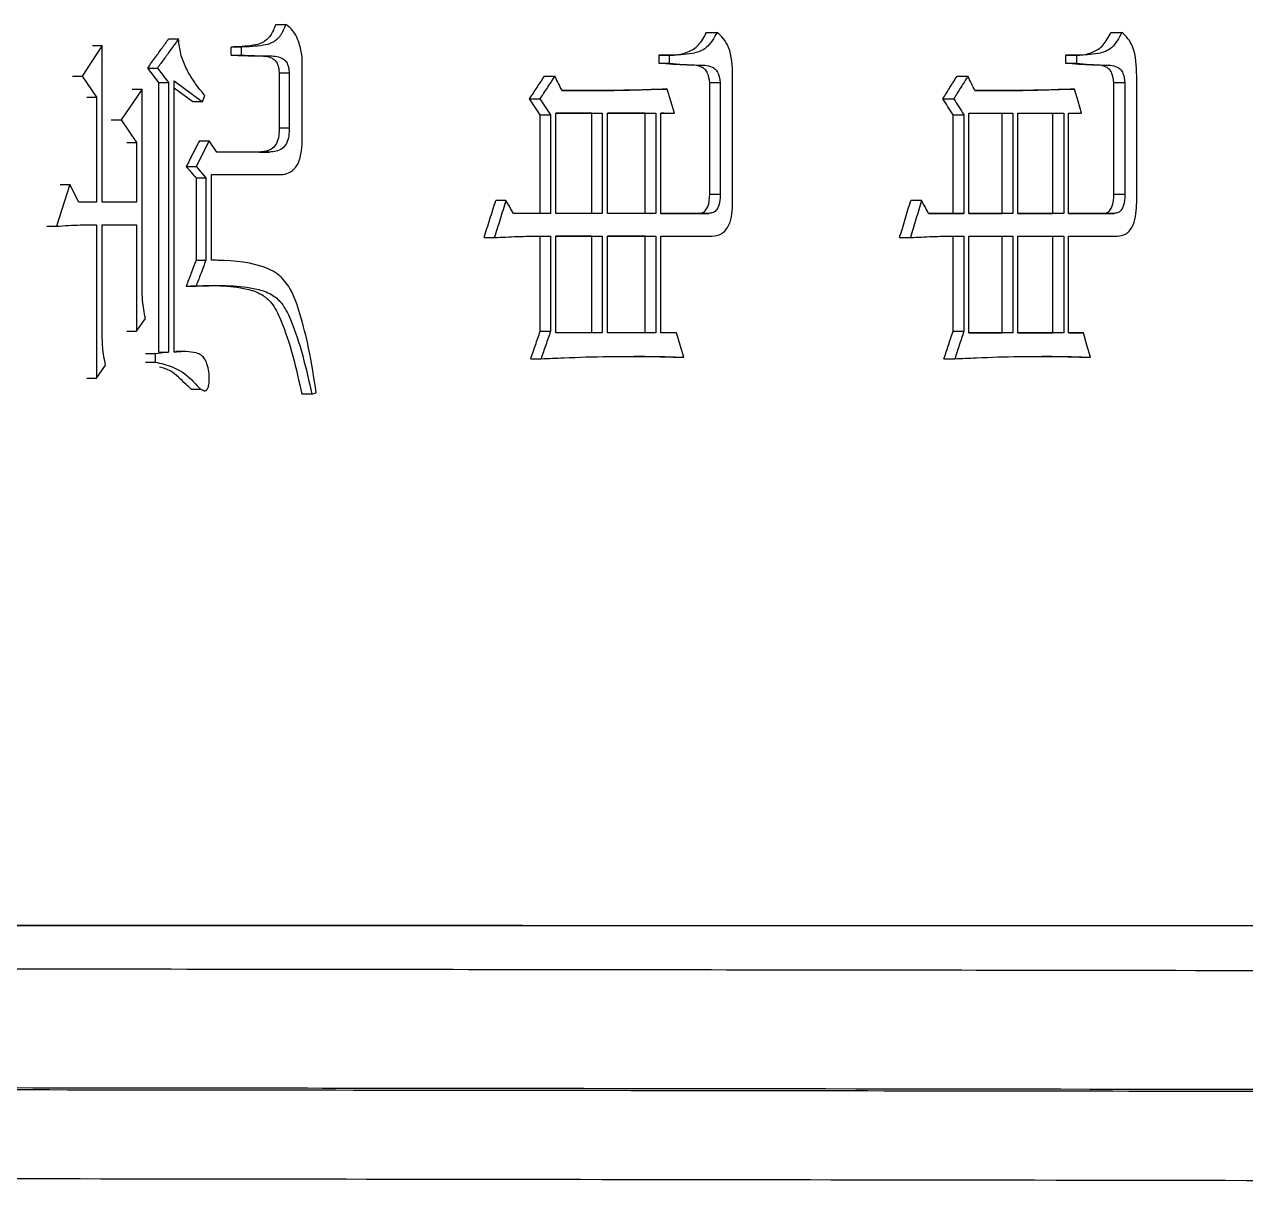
# Model space of a CAD drawing. Header units: millimetres. Extents: x 2687 to 4367, y 1046 to 2234.
# Drawn here: x 3482.84 to 3491.01, y 1370.34 to 1378.14 of the extents above; entities that cross this region are included whole.
import ezdxf

# ---------------------------------------------------------------- set-up
doc = ezdxf.new("R2010")
doc.units = ezdxf.units.MM

msp = doc.modelspace()

# ---------------------------------------------------------------- linework, layer by layer
at = {"color": 7, "linetype": 'Continuous', "lineweight": 25}
for p, q in [((3484.5191, 1378.1385), (3484.5858, 1378.1385)), ((3487.4032, 1378.0844), (3487.4737, 1378.0844)), ((3490.1102, 1378.0844), (3490.1842, 1378.0844)), ((3483.3565, 1377.9978), (3483.2227, 1377.7923)), ((3483.2915, 1377.9978), (3483.3565, 1377.9978)), ((3483.3565, 1376.9485), (3483.3565, 1377.9978)), ((3483.8014, 1378.0411), (3483.8672, 1378.0411)), ((3484.2861, 1377.987), (3484.2198, 1377.987)), ((3484.2198, 1377.9329), (3484.2198, 1377.987)), ((3484.2861, 1377.987), (3484.2861, 1377.9329)), ((3484.2198, 1377.9329), (3484.2861, 1377.9329)), ((3484.6951, 1377.3812), (3484.6951, 1377.9221)), ((3487.1533, 1377.933), (3487.0832, 1377.933)), ((3487.0832, 1377.933), (3487.0832, 1377.8789)), ((3487.1533, 1377.933), (3487.1533, 1377.8789)), ((3489.8804, 1377.933), (3489.8068, 1377.933)), ((3489.8068, 1377.933), (3489.8068, 1377.8789)), ((3489.8804, 1377.933), (3489.8804, 1377.8789)), ((3483.6614, 1377.8464), (3483.727, 1377.8464)), ((3483.7351, 1377.749), (3483.6614, 1377.8464)), ((3483.727, 1377.8464), (3483.8008, 1377.749)), ((3484.5409, 1377.8139), (3484.6077, 1377.8139)), ((3484.5409, 1377.8139), (3484.5409, 1377.4462)), ((3484.6077, 1377.8139), (3484.6077, 1377.4462)), ((3487.0832, 1377.8789), (3487.1533, 1377.8789)), ((3489.8068, 1377.8789), (3489.8804, 1377.8789)), ((3483.1578, 1377.7923), (3483.2227, 1377.7923)), ((3483.2227, 1377.7923), (3483.3194, 1377.6517)), ((3483.7351, 1377.749), (3483.8008, 1377.749)), ((3483.7351, 1375.9425), (3483.7351, 1377.749)), ((3483.8008, 1377.749), (3483.8008, 1375.9425)), ((3483.8377, 1377.7598), (3484.0292, 1377.6192)), ((3483.8377, 1375.9425), (3483.8377, 1377.7598)), ((3486.3177, 1377.7923), (3486.3867, 1377.7923)), ((3487.424, 1377.7493), (3487.4946, 1377.7493)), ((3487.424, 1377.0027), (3487.424, 1377.7493)), ((3487.4946, 1377.7493), (3487.4946, 1377.0027)), ((3487.5778, 1376.9486), (3487.5778, 1377.7923)), ((3489.08, 1377.7923), (3489.1527, 1377.7923)), ((3490.13, 1377.7493), (3490.204, 1377.7493)), ((3490.13, 1377.0027), (3490.13, 1377.7493)), ((3490.204, 1377.7493), (3490.204, 1377.0027)), ((3490.2829, 1376.9486), (3490.2829, 1377.7923)), ((3483.2544, 1377.6517), (3483.3194, 1377.6517)), ((3483.3194, 1377.6517), (3483.3194, 1376.9485)), ((3483.6235, 1377.7058), (3483.4827, 1377.5002)), ((3483.558, 1377.7058), (3483.6235, 1377.7058)), ((3483.6235, 1376.386), (3483.6235, 1377.7058)), ((3483.9632, 1377.6192), (3483.8377, 1377.7115)), ((3484.0292, 1377.6192), (3484.0439, 1377.6625)), ((3487.0693, 1377.7058), (3487.1393, 1377.7058)), ((3489.7935, 1377.7058), (3489.8671, 1377.7058)), ((3484.0292, 1377.6192), (3483.9632, 1377.6192)), ((3486.2186, 1377.6409), (3486.2875, 1377.6409)), ((3488.9858, 1377.6409), (3489.0584, 1377.6409)), ((3483.4175, 1377.5002), (3483.4827, 1377.5002)), ((3483.4827, 1377.5002), (3483.5865, 1377.3488)), ((3486.2894, 1377.5327), (3486.3584, 1377.5327)), ((3486.2894, 1376.8728), (3486.2894, 1377.5327)), ((3486.3584, 1377.5327), (3486.3584, 1376.8728)), ((3486.3938, 1376.8728), (3486.3938, 1377.5435)), ((3486.3938, 1377.5435), (3486.7045, 1377.5435)), ((3486.635, 1377.5435), (3486.3938, 1377.5435)), ((3486.635, 1377.5435), (3486.7045, 1377.5435)), ((3486.635, 1376.8728), (3486.635, 1377.5435)), ((3486.7045, 1377.5435), (3486.7045, 1376.8728)), ((3486.7397, 1376.8728), (3486.7397, 1377.5435)), ((3486.7397, 1377.5435), (3487.0624, 1377.5435)), ((3486.9925, 1377.5435), (3486.7397, 1377.5435)), ((3486.9925, 1377.5435), (3487.0624, 1377.5435)), ((3486.9925, 1376.8729), (3486.9925, 1377.5435)), ((3487.0624, 1377.5435), (3487.0624, 1376.8729)), ((3487.0974, 1377.5435), (3487.1882, 1377.5435)), ((3487.0974, 1376.8729), (3487.0974, 1377.5435)), ((3487.1181, 1377.5435), (3487.0974, 1377.5435)), ((3487.1181, 1377.5435), (3487.1882, 1377.5435)), ((3489.0531, 1377.5327), (3489.1257, 1377.5327)), ((3489.0531, 1376.8729), (3489.0531, 1377.5327)), ((3489.1257, 1377.5327), (3489.1257, 1376.8729)), ((3489.1594, 1376.8729), (3489.1594, 1377.5435)), ((3489.1594, 1377.5435), (3489.4544, 1377.5435)), ((3489.3813, 1376.8729), (3489.3813, 1377.5435)), ((3489.4544, 1377.5435), (3489.4544, 1376.8729)), ((3489.4878, 1376.8729), (3489.4878, 1377.5435)), ((3489.4878, 1377.5435), (3489.7942, 1377.5435)), ((3489.7207, 1376.8729), (3489.7207, 1377.5435)), ((3489.7942, 1377.5435), (3489.7942, 1376.8729)), ((3489.8274, 1377.5435), (3489.9135, 1377.5435)), ((3489.8274, 1376.8729), (3489.8274, 1377.5435)), ((3484.5409, 1377.4462), (3484.6077, 1377.4462)), ((3483.5211, 1377.3488), (3483.5865, 1377.3488)), ((3483.5865, 1377.3488), (3483.5865, 1376.9485)), ((3484.0733, 1377.3596), (3483.9851, 1377.1865)), ((3484.0073, 1377.3596), (3484.0733, 1377.3596)), ((3484.1248, 1377.2839), (3484.0733, 1377.3596)), ((3484.4763, 1377.2839), (3484.1248, 1377.2839)), ((3484.4098, 1377.2839), (3484.4763, 1377.2839)), ((3483.9191, 1377.1865), (3483.9851, 1377.1865)), ((3483.9851, 1377.1865), (3484.0513, 1377.1108)), ((3483.9853, 1377.1108), (3484.0513, 1377.1108)), ((3483.9853, 1377.1108), (3483.9853, 1376.5591)), ((3484.0513, 1377.1108), (3484.0513, 1376.5591)), ((3484.088, 1377.1324), (3484.5275, 1377.1324)), ((3484.088, 1376.5591), (3484.088, 1377.1324)), ((3484.088, 1377.1324), (3484.4608, 1377.1324)), ((3484.4608, 1377.1324), (3484.5275, 1377.1324)), ((3483.1408, 1377.0675), (3483.0513, 1376.7863)), ((3483.076, 1377.0675), (3483.1408, 1377.0675)), ((3483.2004, 1376.9485), (3483.1408, 1377.0675)), ((3487.424, 1377.0027), (3487.4946, 1377.0027)), ((3490.13, 1377.0027), (3490.204, 1377.0027)), ((3483.3194, 1376.9485), (3483.2004, 1376.9485)), ((3483.5865, 1376.9485), (3483.3565, 1376.9485)), ((3486.0601, 1376.9594), (3485.9915, 1376.9594)), ((3488.8423, 1376.9594), (3488.77, 1376.9594)), ((3486.3584, 1376.8728), (3486.11, 1376.8728)), ((3486.7045, 1376.8728), (3486.3938, 1376.8728)), ((3487.0624, 1376.8729), (3486.7397, 1376.8728)), ((3487.0274, 1376.8729), (3487.0326, 1376.8729)), ((3487.4181, 1376.8729), (3487.0974, 1376.8729)), ((3487.0974, 1376.8729), (3487.3477, 1376.8729)), ((3487.3477, 1376.8729), (3487.4181, 1376.8729)), ((3489.1257, 1376.8729), (3488.8896, 1376.8729)), ((3488.8896, 1376.8729), (3489.0531, 1376.8729)), ((3489.0531, 1376.8729), (3489.1257, 1376.8729)), ((3489.4544, 1376.8729), (3489.1594, 1376.8729)), ((3489.1594, 1376.8729), (3489.3813, 1376.8729)), ((3489.4544, 1376.8729), (3489.3813, 1376.8729)), ((3489.7942, 1376.8729), (3489.4878, 1376.8729)), ((3489.4878, 1376.8729), (3489.7207, 1376.8729)), ((3489.7942, 1376.8729), (3489.7207, 1376.8729)), ((3490.1316, 1376.8729), (3489.8274, 1376.8729)), ((3489.8274, 1376.8729), (3490.0576, 1376.8729)), ((3490.0576, 1376.8729), (3490.1316, 1376.8729)), ((3482.9866, 1376.7863), (3483.0513, 1376.7863)), ((3483.3194, 1376.7971), (3483.3194, 1375.7695)), ((3483.3565, 1376.7971), (3483.5865, 1376.7971)), ((3483.3565, 1376.0723), (3483.3565, 1376.7971)), ((3483.5211, 1376.7971), (3483.5865, 1376.7971)), ((3483.5865, 1376.7971), (3483.5865, 1376.0832)), ((3485.9132, 1376.7106), (3485.9818, 1376.7106)), ((3486.2894, 1376.0832), (3486.2894, 1376.7214)), ((3486.3584, 1376.7214), (3486.3584, 1376.0832)), ((3486.3938, 1376.0724), (3486.3938, 1376.7214)), ((3486.3938, 1376.7214), (3486.7045, 1376.7214)), ((3486.635, 1376.7214), (3486.3938, 1376.7214)), ((3486.635, 1376.7214), (3486.7045, 1376.7214)), ((3486.635, 1376.0724), (3486.635, 1376.7214)), ((3486.7045, 1376.7214), (3486.7045, 1376.0724)), ((3486.7397, 1376.0724), (3486.7397, 1376.7214)), ((3486.7397, 1376.7214), (3487.0624, 1376.7214)), ((3486.9925, 1376.7214), (3486.7397, 1376.7214)), ((3486.9925, 1376.7214), (3487.0624, 1376.7214)), ((3486.9925, 1376.0724), (3486.9925, 1376.7214)), ((3487.0624, 1376.7214), (3487.0624, 1376.0724)), ((3487.0974, 1376.7214), (3487.439, 1376.7214)), ((3487.0974, 1376.0724), (3487.0974, 1376.7214)), ((3488.6956, 1376.7106), (3488.7678, 1376.7106)), ((3489.0531, 1376.0832), (3489.0531, 1376.7214)), ((3489.1257, 1376.7214), (3489.1257, 1376.0832)), ((3489.1594, 1376.0724), (3489.1594, 1376.7214)), ((3489.1594, 1376.7214), (3489.4544, 1376.7214)), ((3489.3813, 1376.0724), (3489.3813, 1376.7214)), ((3489.4544, 1376.7214), (3489.4544, 1376.0724)), ((3489.4878, 1376.0724), (3489.4878, 1376.7214)), ((3489.4878, 1376.7214), (3489.7942, 1376.7214)), ((3489.7207, 1376.0724), (3489.7207, 1376.7214)), ((3489.7942, 1376.7214), (3489.7942, 1376.0724)), ((3489.8274, 1376.7214), (3490.1513, 1376.7214)), ((3489.8274, 1376.0724), (3489.8274, 1376.7214)), ((3483.9853, 1376.5591), (3484.0513, 1376.5591)), ((3484.1223, 1376.5597), (3484.088, 1376.5597)), ((3483.9191, 1376.386), (3483.9851, 1376.386)), ((3483.5865, 1376.0832), (3483.6457, 1376.1697)), ((3486.2894, 1376.0832), (3486.3584, 1376.0832)), ((3486.7045, 1376.0724), (3486.3938, 1376.0724)), ((3487.0624, 1376.0724), (3486.7397, 1376.0724)), ((3487.2022, 1376.0724), (3487.0974, 1376.0724)), ((3489.0531, 1376.0832), (3489.1257, 1376.0832)), ((3489.4544, 1376.0724), (3489.1594, 1376.0724)), ((3489.1594, 1376.0724), (3489.3813, 1376.0724)), ((3489.4544, 1376.0724), (3489.3813, 1376.0724)), ((3489.7942, 1376.0724), (3489.4878, 1376.0724)), ((3489.4878, 1376.0724), (3489.7207, 1376.0724)), ((3489.7942, 1376.0724), (3489.7207, 1376.0724)), ((3489.9268, 1376.0724), (3489.8274, 1376.0724)), ((3489.8274, 1376.0724), (3489.8531, 1376.0724)), ((3489.8531, 1376.0724), (3489.9268, 1376.0724)), ((3483.7122, 1375.9317), (3483.6466, 1375.9317)), ((3483.8008, 1375.9425), (3483.7122, 1375.9317)), ((3483.7122, 1375.9317), (3483.7122, 1375.8776)), ((3483.7351, 1375.9425), (3483.8008, 1375.9425)), ((3483.9157, 1375.9471), (3483.8494, 1375.9471)), ((3483.3194, 1375.7695), (3483.3788, 1375.856)), ((3483.6466, 1375.8776), (3483.7122, 1375.8776)), ((3486.2257, 1375.8993), (3486.2946, 1375.8993)), ((3487.1808, 1375.9101), (3487.251, 1375.9101)), ((3488.9926, 1375.8993), (3489.0651, 1375.8993)), ((3489.8993, 1375.9101), (3489.9731, 1375.9101)), ((3483.9519, 1375.6958), (3484.0183, 1375.6958)), ((3484.7606, 1375.6613), (3484.7897, 1375.6721))]:
    msp.add_line(p, q, dxfattribs=at)
at = {"color": 7, "linetype": 'Continuous', "lineweight": 25, "flags": 128}
for points in [[(3487.1882, 1377.5435), (3487.1638, 1377.6247), (3487.1393, 1377.7058)], [(3489.9135, 1377.5435), (3489.8903, 1377.6247), (3489.8671, 1377.7058)], [(3483.5211, 1376.0832), (3483.5374, 1376.0832), (3483.5537, 1376.0832), (3483.5865, 1376.0832)], [(3487.251, 1375.9101), (3487.2266, 1375.9912), (3487.2022, 1376.0724)], [(3489.9731, 1375.9101), (3489.9499, 1375.9913), (3489.9268, 1376.0724)], [(3483.2544, 1375.7695), (3483.2706, 1375.7695), (3483.2868, 1375.7695), (3483.3194, 1375.7695)], [(3484.7606, 1375.6613), (3484.733, 1375.6613), (3484.7133, 1375.6613), (3484.6936, 1375.6613)]]:
    msp.add_lwpolyline(points, dxfattribs=at)
at = {"color": 7, "linetype": 'Continuous', "lineweight": 25}
for points, knots in [([(3484.5191, 1378.1385), (3484.5084, 1378.1118), (3484.4876, 1378.0596), (3484.4306, 1378.011), (3484.3395, 1377.9913), (3484.2691, 1377.9888), (3484.2198, 1377.987)], [0, 0, 0, 0, 0.195785, 0.383105, 0.567257, 1, 1, 1, 1]), ([(3484.5858, 1378.1385), (3484.5751, 1378.1118), (3484.5543, 1378.0596), (3484.4972, 1378.011), (3484.406, 1377.9913), (3484.3355, 1377.9888), (3484.2861, 1377.987)], [0, 0, 0, 0, 0.195659, 0.382955, 0.567145, 1, 1, 1, 1]), ([(3484.6951, 1377.9221), (3484.6897, 1377.9531), (3484.6809, 1378.0039), (3484.6542, 1378.0664), (3484.6241, 1378.1107), (3484.5985, 1378.1293), (3484.5858, 1378.1385)], [0, 0, 0, 0, 0.349141, 0.571236, 0.788179, 1, 1, 1, 1]), ([(3487.0832, 1377.933), (3487.1493, 1377.9308), (3487.2416, 1377.9278), (3487.3538, 1377.9945), (3487.3865, 1378.0541), (3487.4032, 1378.0844)], [0, 0, 0, 0, 0.552607, 0.772172, 1, 1, 1, 1]), ([(3487.4737, 1378.0844), (3487.4517, 1378.0463), (3487.4084, 1377.9714), (3487.288, 1377.9344), (3487.2044, 1377.9335), (3487.1533, 1377.933)], [0, 0, 0, 0, 0.287877, 0.565058, 1, 1, 1, 1]), ([(3487.5778, 1377.7923), (3487.5755, 1377.8604), (3487.5722, 1377.9546), (3487.5183, 1378.0456), (3487.4885, 1378.0716), (3487.4737, 1378.0844)], [0, 0, 0, 0, 0.57016, 0.787713, 1, 1, 1, 1]), ([(3489.8068, 1377.933), (3489.8694, 1377.9308), (3489.957, 1377.9278), (3490.0634, 1377.9945), (3490.0944, 1378.0541), (3490.1102, 1378.0844)], [0, 0, 0, 0, 0.552607, 0.772172, 1, 1, 1, 1]), ([(3490.1842, 1378.0844), (3490.1634, 1378.0463), (3490.1224, 1377.9715), (3490.0081, 1377.9345), (3489.9288, 1377.9335), (3489.8804, 1377.933)], [0, 0, 0, 0, 0.287877, 0.565058, 1, 1, 1, 1]), ([(3490.2829, 1377.7923), (3490.2807, 1377.8605), (3490.2776, 1377.9546), (3490.2266, 1378.0456), (3490.1982, 1378.0716), (3490.1842, 1378.0844)], [0, 0, 0, 0, 0.57016, 0.787713, 1, 1, 1, 1]), ([(3483.6614, 1377.8464), (3483.6789, 1377.8707), (3483.711, 1377.9154), (3483.7577, 1377.9803), (3483.7869, 1378.0208), (3483.8014, 1378.0411)], [0, 0, 0, 0, 0.375264, 0.687632, 1, 1, 1, 1]), ([(3483.8672, 1378.0411), (3483.8497, 1378.0168), (3483.8176, 1377.9721), (3483.7709, 1377.9072), (3483.7416, 1377.8667), (3483.727, 1377.8464)], [0, 0, 0, 0, 0.375031, 0.687515, 1, 1, 1, 1]), ([(3484.0439, 1377.6625), (3484.0159, 1377.697), (3483.9693, 1377.7541), (3483.9155, 1377.8482), (3483.879, 1377.9391), (3483.8712, 1378.0069), (3483.8672, 1378.0411)], [0, 0, 0, 0, 0.333231, 0.552095, 0.774458, 1, 1, 1, 1]), ([(3484.2198, 1377.9329), (3484.2796, 1377.9307), (3484.3705, 1377.9273), (3484.4729, 1377.9272), (3484.5156, 1377.8973), (3484.5316, 1377.8732), (3484.5398, 1377.8437), (3484.5405, 1377.8239), (3484.5409, 1377.8139)], [0, 0, 0, 0, 0.491899, 0.747199, 0.81233, 0.879619, 0.939283, 1, 1, 1, 1]), ([(3484.2861, 1377.9329), (3484.346, 1377.9307), (3484.437, 1377.9273), (3484.5396, 1377.9272), (3484.5823, 1377.8973), (3484.5984, 1377.8732), (3484.6066, 1377.8437), (3484.6073, 1377.8239), (3484.6077, 1377.8139)], [0, 0, 0, 0, 0.492006, 0.747357, 0.812482, 0.879737, 0.939347, 1, 1, 1, 1]), ([(3487.424, 1377.7493), (3487.4212, 1377.771), (3487.4169, 1377.8048), (3487.3936, 1377.8384), (3487.3478, 1377.867), (3487.2412, 1377.864), (3487.1459, 1377.873), (3487.0832, 1377.8789)], [0, 0, 0, 0, 0.119281, 0.186046, 0.251055, 0.506993, 1, 1, 1, 1]), ([(3487.1533, 1377.8789), (3487.2161, 1377.873), (3487.3115, 1377.864), (3487.4182, 1377.867), (3487.4641, 1377.8384), (3487.4874, 1377.8049), (3487.4918, 1377.771), (3487.4946, 1377.7493)], [0, 0, 0, 0, 0.493108, 0.749094, 0.814101, 0.880835, 1, 1, 1, 1]), ([(3490.13, 1377.7493), (3490.1273, 1377.7711), (3490.1232, 1377.805), (3490.1011, 1377.8385), (3490.0576, 1377.867), (3489.9566, 1377.864), (3489.8663, 1377.873), (3489.8068, 1377.8789)], [0, 0, 0, 0, 0.11952, 0.186238, 0.251201, 0.506978, 1, 1, 1, 1]), ([(3489.8804, 1377.8789), (3489.94, 1377.873), (3490.0304, 1377.864), (3490.1315, 1377.867), (3490.1751, 1377.8385), (3490.1972, 1377.805), (3490.2013, 1377.7711), (3490.204, 1377.7493)], [0, 0, 0, 0, 0.493123, 0.748949, 0.813909, 0.880596, 1, 1, 1, 1]), ([(3486.2186, 1377.6409), (3486.2351, 1377.6661), (3486.2682, 1377.7166), (3486.3012, 1377.7671), (3486.3177, 1377.7923)], [0, 0, 0, 0, 0.4999992, 1, 1, 1, 1]), ([(3486.3867, 1377.7923), (3486.3702, 1377.7671), (3486.3372, 1377.7166), (3486.3041, 1377.6661), (3486.2875, 1377.6409)], [0, 0, 0, 0, 0.499999, 1, 1, 1, 1]), ([(3486.4363, 1377.695), (3486.428, 1377.7112), (3486.4115, 1377.7436), (3486.395, 1377.7761), (3486.3867, 1377.7923)], [0, 0, 0, 0, 0.5, 1, 1, 1, 1]), ([(3488.9858, 1377.6409), (3489.0015, 1377.6661), (3489.0329, 1377.7166), (3489.0643, 1377.7671), (3489.08, 1377.7923)], [0, 0, 0, 0, 0.499999, 1, 1, 1, 1]), ([(3489.1527, 1377.7923), (3489.137, 1377.7671), (3489.1056, 1377.7166), (3489.0741, 1377.6661), (3489.0584, 1377.6409)], [0, 0, 0, 0, 0.499999, 1, 1, 1, 1]), ([(3489.1997, 1377.695), (3489.1919, 1377.7112), (3489.1762, 1377.7437), (3489.1605, 1377.7761), (3489.1527, 1377.7923)], [0, 0, 0, 0, 0.5, 1, 1, 1, 1]), ([(3486.4362, 1377.6952), (3486.4951, 1377.6953), (3486.5951, 1377.6955), (3486.715, 1377.6964), (3486.7864, 1377.697), (3486.822, 1377.6977), (3486.8474, 1377.6982), (3486.9034, 1377.6993), (3486.9791, 1377.7013), (3487.0445, 1377.7045), (3487.0693, 1377.7058)], [0, 0, 0, 0, 0.277882, 0.471087, 0.56769, 0.615991, 0.640142, 0.688443, 0.881653, 1, 1, 1, 1]), ([(3487.1393, 1377.7058), (3487.0988, 1377.7038), (3487.0532, 1377.7016), (3486.9872, 1377.6996), (3486.9211, 1377.6983), (3486.8396, 1377.6967), (3486.758, 1377.6963), (3486.707, 1377.6959), (3486.6712, 1377.6957), (3486.6508, 1377.6956), (3486.638, 1377.6955), (3486.6278, 1377.6955), (3486.6175, 1377.6954), (3486.6073, 1377.6954), (3486.5945, 1377.6954), (3486.5843, 1377.6953), (3486.5715, 1377.6953), (3486.5612, 1377.6952), (3486.5484, 1377.6952), (3486.5382, 1377.6952), (3486.5279, 1377.6952), (3486.5177, 1377.6951), (3486.5075, 1377.6951), (3486.4946, 1377.6951), (3486.4857, 1377.6951), (3486.4767, 1377.695), (3486.4716, 1377.695), (3486.4652, 1377.695), (3486.46, 1377.695), (3486.4549, 1377.695), (3486.4499, 1377.695), (3486.4437, 1377.695), (3486.4387, 1377.695), (3486.4363, 1377.695)], [0, 0, 0, 0, 0.174064, 0.195822, 0.282854, 0.456917, 0.543949, 0.63098, 0.674496, 0.696254, 0.718011, 0.72889, 0.739769, 0.761527, 0.772406, 0.794164, 0.805043, 0.826801, 0.83768, 0.859437, 0.870316, 0.881195, 0.902953, 0.913832, 0.93559, 0.941029, 0.951908, 0.957348, 0.968227, 0.973666, 0.979105, 0.989553, 1, 1, 1, 1]), ([(3489.1996, 1377.6952), (3489.2532, 1377.6954), (3489.3458, 1377.6956), (3489.4573, 1377.6964), (3489.5251, 1377.697), (3489.5589, 1377.6977), (3489.583, 1377.6982), (3489.6361, 1377.6993), (3489.708, 1377.7013), (3489.77, 1377.7046), (3489.7935, 1377.7058)], [0, 0, 0, 0, 0.269347, 0.464835, 0.56258, 0.611452, 0.635888, 0.68476, 0.880254, 1, 1, 1, 1]), ([(3489.8671, 1377.7058), (3489.8287, 1377.7038), (3489.7854, 1377.7016), (3489.7228, 1377.6996), (3489.66, 1377.6983), (3489.5827, 1377.6967), (3489.5053, 1377.6963), (3489.4568, 1377.6959), (3489.4228, 1377.6957), (3489.4034, 1377.6956), (3489.3913, 1377.6955), (3489.3816, 1377.6955), (3489.3719, 1377.6955), (3489.3622, 1377.6954), (3489.35, 1377.6954), (3489.3403, 1377.6953), (3489.3281, 1377.6953), (3489.3184, 1377.6953), (3489.3062, 1377.6952), (3489.2965, 1377.6952), (3489.2868, 1377.6952), (3489.2771, 1377.6952), (3489.2673, 1377.6951), (3489.2552, 1377.6951), (3489.2466, 1377.6951), (3489.2381, 1377.6951), (3489.2332, 1377.6951), (3489.2272, 1377.695), (3489.2223, 1377.695), (3489.2174, 1377.695), (3489.2126, 1377.695), (3489.2067, 1377.695), (3489.2021, 1377.695), (3489.1997, 1377.695)], [0, 0, 0, 0, 0.174064, 0.195822, 0.282854, 0.456917, 0.543949, 0.63098, 0.674496, 0.696253, 0.718011, 0.72889, 0.739769, 0.761527, 0.772406, 0.794164, 0.805043, 0.8268, 0.837679, 0.859437, 0.870316, 0.881195, 0.902953, 0.913832, 0.93559, 0.941029, 0.951908, 0.957347, 0.968226, 0.973666, 0.979105, 0.989553, 1, 1, 1, 1]), ([(3486.2894, 1377.5327), (3486.2776, 1377.5507), (3486.254, 1377.5868), (3486.2304, 1377.6228), (3486.2186, 1377.6409)], [0, 0, 0, 0, 0.5, 1, 1, 1, 1]), ([(3486.2875, 1377.6409), (3486.2993, 1377.6228), (3486.323, 1377.5868), (3486.3466, 1377.5507), (3486.3584, 1377.5327)], [0, 0, 0, 0, 0.499999, 1, 1, 1, 1]), ([(3489.0531, 1377.5327), (3489.0419, 1377.5508), (3489.0195, 1377.5868), (3488.9971, 1377.6229), (3488.9858, 1377.6409)], [0, 0, 0, 0, 0.5, 1, 1, 1, 1]), ([(3489.0584, 1377.6409), (3489.0696, 1377.6229), (3489.0921, 1377.5868), (3489.1145, 1377.5508), (3489.1257, 1377.5327)], [0, 0, 0, 0, 0.499999, 1, 1, 1, 1]), ([(3484.5409, 1377.4462), (3484.5411, 1377.4278), (3484.5413, 1377.3915), (3484.5262, 1377.3401), (3484.4829, 1377.2898), (3484.4397, 1377.2863), (3484.4098, 1377.2839)], [0, 0, 0, 0, 0.198278, 0.392536, 0.578687, 1, 1, 1, 1]), ([(3484.6077, 1377.4462), (3484.6078, 1377.4278), (3484.6081, 1377.3915), (3484.593, 1377.3401), (3484.5496, 1377.2898), (3484.5063, 1377.2863), (3484.4763, 1377.2839)], [0, 0, 0, 0, 0.19814, 0.3923, 0.578456, 1, 1, 1, 1]), ([(3484.0073, 1377.3596), (3483.9926, 1377.3308), (3483.9632, 1377.2731), (3483.9338, 1377.2154), (3483.9191, 1377.1865)], [0, 0, 0, 0, 0.5, 1, 1, 1, 1]), ([(3484.5275, 1377.1324), (3484.5448, 1377.1324), (3484.5795, 1377.1324), (3484.6309, 1377.1544), (3484.6742, 1377.2091), (3484.6948, 1377.2913), (3484.695, 1377.3511), (3484.6951, 1377.3812)], [0, 0, 0, 0, 0.177785, 0.356958, 0.541697, 0.768829, 1, 1, 1, 1]), ([(3483.9191, 1377.1865), (3483.9287, 1377.1756), (3483.9445, 1377.1574), (3483.9666, 1377.1322), (3483.979, 1377.1179), (3483.9853, 1377.1108)], [0, 0, 0, 0, 0.434981, 0.71749, 1, 1, 1, 1]), ([(3487.3477, 1376.8729), (3487.3558, 1376.8734), (3487.3721, 1376.8744), (3487.3952, 1376.8892), (3487.4208, 1376.9298), (3487.4227, 1376.9724), (3487.424, 1377.0027)], [0, 0, 0, 0, 0.177833, 0.357864, 0.544114, 1, 1, 1, 1]), ([(3487.4946, 1377.0027), (3487.4939, 1376.9839), (3487.4927, 1376.9469), (3487.4761, 1376.8989), (3487.447, 1376.8751), (3487.4277, 1376.8736), (3487.4181, 1376.8729)], [0, 0, 0, 0, 0.293264, 0.577264, 0.790624, 1, 1, 1, 1]), ([(3490.0576, 1376.8729), (3490.0653, 1376.8734), (3490.0807, 1376.8745), (3490.1026, 1376.8892), (3490.1269, 1376.9298), (3490.1287, 1376.9724), (3490.13, 1377.0027)], [0, 0, 0, 0, 0.177833, 0.357864, 0.544114, 1, 1, 1, 1]), ([(3490.204, 1377.0027), (3490.2034, 1376.9839), (3490.2023, 1376.9469), (3490.1865, 1376.899), (3490.159, 1376.8751), (3490.1406, 1376.8736), (3490.1316, 1376.8729)], [0, 0, 0, 0, 0.293264, 0.577264, 0.790624, 1, 1, 1, 1]), ([(3485.9132, 1376.7106), (3485.9263, 1376.7521), (3485.9524, 1376.835), (3485.9785, 1376.9179), (3485.9915, 1376.9594)], [0, 0, 0, 0, 0.5, 1, 1, 1, 1]), ([(3486.0601, 1376.9594), (3486.0471, 1376.9179), (3486.021, 1376.835), (3485.9948, 1376.7521), (3485.9818, 1376.7106)], [0, 0, 0, 0, 0.499999, 1, 1, 1, 1]), ([(3486.11, 1376.8728), (3486.1017, 1376.8873), (3486.0851, 1376.9161), (3486.0684, 1376.945), (3486.0601, 1376.9594)], [0, 0, 0, 0, 0.500001, 1, 1, 1, 1]), ([(3487.439, 1376.7214), (3487.4609, 1376.7235), (3487.5053, 1376.7276), (3487.5561, 1376.7892), (3487.5755, 1376.87), (3487.577, 1376.9223), (3487.5778, 1376.9486)], [0, 0, 0, 0, 0.266734, 0.54095, 0.768753, 1, 1, 1, 1]), ([(3488.6956, 1376.7106), (3488.708, 1376.7521), (3488.7328, 1376.835), (3488.7576, 1376.9179), (3488.77, 1376.9594)], [0, 0, 0, 0, 0.5, 1, 1, 1, 1]), ([(3488.8423, 1376.9594), (3488.8299, 1376.9179), (3488.8051, 1376.835), (3488.7802, 1376.7521), (3488.7678, 1376.7106)], [0, 0, 0, 0, 0.499999, 1, 1, 1, 1]), ([(3488.8896, 1376.8729), (3488.8818, 1376.8873), (3488.866, 1376.9161), (3488.8502, 1376.945), (3488.8423, 1376.9594)], [0, 0, 0, 0, 0.500001, 1, 1, 1, 1]), ([(3490.1513, 1376.7214), (3490.1721, 1376.7235), (3490.2142, 1376.7276), (3490.2623, 1376.7892), (3490.2807, 1376.87), (3490.2822, 1376.9223), (3490.2829, 1376.9486)], [0, 0, 0, 0, 0.266734, 0.54095, 0.768753, 1, 1, 1, 1]), ([(3483.0513, 1376.7863), (3483.0777, 1376.7884), (3483.1307, 1376.7927), (3483.2201, 1376.7962), (3483.283, 1376.7968), (3483.3194, 1376.7971)], [0, 0, 0, 0, 0.296184, 0.592391, 1, 1, 1, 1]), ([(3485.9818, 1376.7106), (3486.0334, 1376.7134), (3486.1221, 1376.7181), (3486.2477, 1376.7207), (3486.3215, 1376.7212), (3486.3584, 1376.7214)], [0, 0, 0, 0, 0.41049, 0.705225, 1, 1, 1, 1]), ([(3488.7678, 1376.7106), (3488.8169, 1376.7134), (3488.9012, 1376.7182), (3489.0205, 1376.7207), (3489.0907, 1376.7212), (3489.1257, 1376.7214)], [0, 0, 0, 0, 0.41049, 0.705225, 1, 1, 1, 1]), ([(3483.9853, 1376.5591), (3483.9795, 1376.5441), (3483.9681, 1376.5141), (3483.946, 1376.4564), (3483.9297, 1376.4137), (3483.9191, 1376.386)], [0, 0, 0, 0, 0.260074, 0.520148, 1, 1, 1, 1]), ([(3484.0513, 1376.5591), (3484.0456, 1376.5441), (3484.0341, 1376.5141), (3484.012, 1376.4564), (3483.9957, 1376.4137), (3483.9851, 1376.386)], [0, 0, 0, 0, 0.2600044, 0.5200088, 1, 1, 1, 1]), ([(3484.7897, 1375.6721), (3484.7744, 1375.7721), (3484.747, 1375.9514), (3484.6872, 1376.1848), (3484.6298, 1376.3596), (3484.5381, 1376.4724), (3484.3579, 1376.5524), (3484.2021, 1376.5563), (3484.088, 1376.5591)], [0, 0, 0, 0, 0.205, 0.367779, 0.497733, 0.583522, 0.695132, 1, 1, 1, 1]), ([(3483.6457, 1376.1697), (3483.6383, 1376.2095), (3483.6251, 1376.2806), (3483.624, 1376.3538), (3483.6235, 1376.386)], [0, 0, 0, 0, 0.558835, 1, 1, 1, 1]), ([(3483.9191, 1376.386), (3483.9952, 1376.3887), (3484.1315, 1376.3933), (3484.3012, 1376.3766), (3484.4187, 1376.3393), (3484.5002, 1376.2711), (3484.6071, 1376.0494), (3484.6553, 1375.8335), (3484.6936, 1375.6613)], [0, 0, 0, 0, 0.208347, 0.373093, 0.466942, 0.53827, 0.631812, 1, 1, 1, 1]), ([(3483.9851, 1376.386), (3484.0612, 1376.3887), (3484.1971, 1376.3934), (3484.3669, 1376.3766), (3484.4847, 1376.3397), (3484.5667, 1376.2714), (3484.674, 1376.0497), (3484.7221, 1375.8337), (3484.7606, 1375.6613)], [0, 0, 0, 0, 0.2081878, 0.3720191, 0.4668119, 0.5383008, 0.6316627, 1, 1, 1, 1]), ([(3483.3788, 1375.856), (3483.3714, 1375.8958), (3483.3582, 1375.9669), (3483.3571, 1376.0401), (3483.3565, 1376.0723)], [0, 0, 0, 0, 0.558835, 1, 1, 1, 1]), ([(3486.2257, 1375.8993), (3486.2363, 1375.9299), (3486.2575, 1375.9912), (3486.2788, 1376.0525), (3486.2894, 1376.0832)], [0, 0, 0, 0, 0.5, 1, 1, 1, 1]), ([(3486.3584, 1376.0832), (3486.3478, 1376.0525), (3486.3265, 1375.9912), (3486.3053, 1375.9299), (3486.2946, 1375.8993)], [0, 0, 0, 0, 0.5, 1, 1, 1, 1]), ([(3488.9926, 1375.8993), (3489.0027, 1375.93), (3489.0229, 1375.9913), (3489.043, 1376.0526), (3489.0531, 1376.0832)], [0, 0, 0, 0, 0.4999999, 1, 1, 1, 1]), ([(3489.1257, 1376.0832), (3489.1156, 1376.0526), (3489.0954, 1375.9913), (3489.0752, 1375.93), (3489.0651, 1375.8993)], [0, 0, 0, 0, 0.5, 1, 1, 1, 1]), ([(3483.7122, 1375.8776), (3483.7504, 1375.8686), (3483.8367, 1375.8482), (3483.9393, 1375.7841), (3483.9965, 1375.7102), (3484.0268, 1375.6893), (3484.0404, 1375.6848), (3484.0494, 1375.6851), (3484.0569, 1375.6901), (3484.0637, 1375.7003), (3484.0713, 1375.7228), (3484.0764, 1375.7799), (3484.068, 1375.8448), (3484.0442, 1375.9), (3484.0184, 1375.9269), (3483.954, 1375.9504), (3483.8919, 1375.9478), (3483.8429, 1375.943), (3483.8377, 1375.9425)], [0, 0, 0, 0, 0.15285, 0.344769, 0.435474, 0.46535, 0.478091, 0.490977, 0.499588, 0.510792, 0.530819, 0.571645, 0.680117, 0.719203, 0.758288, 0.806192, 0.979592, 1, 1, 1, 1]), ([(3483.9525, 1375.6969), (3483.9402, 1375.7076), (3483.8946, 1375.7474), (3483.8313, 1375.8192), (3483.7656, 1375.837), (3483.7396, 1375.844)], [0, 0, 0, 0, 0.182681, 0.676347, 1, 1, 1, 1]), ([(3486.2946, 1375.8993), (3486.3453, 1375.9015), (3486.4972, 1375.9083), (3486.7326, 1375.9163), (3487.0008, 1375.9154), (3487.1676, 1375.9119), (3487.251, 1375.9101)], [0, 0, 0, 0, 0.1577054, 0.473128, 0.7365335, 1, 1, 1, 1]), ([(3487.1808, 1375.9101), (3487.131, 1375.9113), (3487.0439, 1375.9133), (3486.9563, 1375.9137), (3486.9188, 1375.9139)], [0, 0, 0, 0, 0.57267, 1, 1, 1, 1]), ([(3489.0651, 1375.8993), (3489.1132, 1375.9016), (3489.2576, 1375.9083), (3489.4812, 1375.9163), (3489.7358, 1375.9154), (3489.894, 1375.9119), (3489.9731, 1375.9101)], [0, 0, 0, 0, 0.157705, 0.473128, 0.736533, 1, 1, 1, 1]), ([(3489.8993, 1375.9101), (3489.852, 1375.9113), (3489.7688, 1375.9134), (3489.685, 1375.9138), (3489.6488, 1375.914)], [0, 0, 0, 0, 0.568277, 1, 1, 1, 1]), ([(3486.1709, 1372.1043), (3485.4338, 1372.1043), (3483.7797, 1372.1042), (3479.93, 1372.1042), (3475.6903, 1372.1042), (3470.0896, 1372.1041), (3464.2378, 1372.1041), (3458.1064, 1372.104), (3451.7111, 1372.1039), (3447.7172, 1372.1039), (3445.013, 1372.1039)], [0, 0, 0, 0, 0.067523, 0.151508, 0.319648, 0.403633, 0.571771, 0.739907, 0.823891, 1, 1, 1, 1]), ([(3445.1211, 1372.1039), (3445.7675, 1372.1039), (3449.0028, 1372.1039), (3454.7548, 1372.104), (3460.9544, 1372.1041), (3466.9638, 1372.1041), (3471.6032, 1372.1042), (3477.1404, 1372.1042), (3481.3488, 1372.1042), (3486.2833, 1372.1043), (3490.881, 1372.1043), (3494.9761, 1372.1043), (3498.6577, 1372.1044), (3501.2662, 1372.1044), (3504.0763, 1372.1045), (3505.9466, 1372.1046), (3507.9749, 1372.1047), (3508.7311, 1372.1047), (3509.2598, 1372.1048)], [0, 0, 0, 0, 0.020124, 0.100733, 0.181328, 0.221587, 0.302184, 0.342442, 0.423039, 0.463298, 0.543894, 0.624491, 0.664749, 0.745346, 0.785604, 0.8662, 0.906458, 1, 1, 1, 1]), ([(3419.944, 1371.8331), (3422.3387, 1371.8338), (3427.1439, 1371.8351), (3434.4681, 1371.836), (3440.4124, 1371.8359), (3444.9444, 1371.8353), (3448.0774, 1371.8348), (3451.1936, 1371.834), (3454.2873, 1371.8331), (3457.3528, 1371.832), (3460.3843, 1371.8307), (3464.6383, 1371.8286), (3470.1787, 1371.8253), (3476.9226, 1371.8201), (3483.6502, 1371.8134), (3489.3712, 1371.806), (3494.0917, 1371.7984), (3497.8944, 1371.791), (3501.3286, 1371.7827), (3504.287, 1371.7737), (3506.7404, 1371.764), (3507.7859, 1371.7571), (3508.3178, 1371.7537)], [0, 0, 0, 0, 0.060834, 0.1220737, 0.183719, 0.2102711, 0.2368979, 0.2635992, 0.2903751, 0.3172255, 0.3441506, 0.3711502, 0.4324096, 0.4986217, 0.5697855, 0.6458999, 0.6994123, 0.7551267, 0.8130428, 0.8731605, 0.9354796, 1, 1, 1, 1]), ([(3509.6106, 1370.9406), (3508.8857, 1370.9451), (3507.436, 1370.9542), (3503.6457, 1370.9671), (3498.7476, 1370.9792), (3492.7069, 1370.9902), (3485.659, 1370.9999), (3477.7161, 1371.0082), (3469.0165, 1371.0149), (3459.7091, 1371.0199), (3449.9519, 1371.0232), (3439.918, 1371.0246), (3429.7577, 1371.0243), (3423.0696, 1371.0225), (3419.7256, 1371.0216)], [0, 0, 0, 0, 0.083333, 0.166667, 0.25, 0.333334, 0.416667, 0.5, 0.583334, 0.666667, 0.75, 0.833334, 0.916667, 1, 1, 1, 1]), ([(3509.0738, 1370.9545), (3508.5741, 1370.9578), (3507.5882, 1370.9643), (3505.3077, 1370.9736), (3502.5469, 1370.9823), (3499.3186, 1370.9903), (3495.7079, 1370.9976), (3491.1619, 1371.0053), (3485.5587, 1371.013), (3478.8401, 1371.0202), (3471.9374, 1371.026), (3465.0079, 1371.0304), (3458.1839, 1371.0337), (3451.5738, 1371.0359), (3445.2639, 1371.0373), (3438.7421, 1371.0379), (3432.1599, 1371.0377), (3425.6814, 1371.0367), (3421.6755, 1371.0356), (3419.8031, 1371.0351)], [0, 0, 0, 0, 0.060587, 0.1195299, 0.1768287, 0.2324833, 0.2864935, 0.3388593, 0.4142998, 0.4860434, 0.5540892, 0.6184368, 0.6790855, 0.7360349, 0.7892846, 0.838834, 0.8991333, 0.9528558, 1, 1, 1, 1]), ([(3419.595, 1370.4329), (3422.6197, 1370.4337), (3428.6562, 1370.4354), (3437.8093, 1370.4357), (3446.8512, 1370.4344), (3455.6786, 1370.4314), (3464.1708, 1370.4268), (3471.0152, 1370.4216), (3476.4724, 1370.4165), (3480.8252, 1370.4118), (3485.283, 1370.4063), (3489.7616, 1370.3997), (3493.8954, 1370.3925), (3497.6359, 1370.3847), (3500.9542, 1370.3766), (3503.9894, 1370.3675), (3506.6416, 1370.3576), (3508.8765, 1370.3469), (3509.8545, 1370.3394), (3510.3536, 1370.3356)], [0, 0, 0, 0, 0.0746907, 0.1490623, 0.2231148, 0.2968479, 0.3702616, 0.4433557, 0.4832428, 0.5266364, 0.5735359, 0.623941, 0.6778511, 0.7254581, 0.7754993, 0.8279744, 0.882883, 0.940225, 1, 1, 1, 1])]:
    msp.add_open_spline(points, degree=3, knots=knots, dxfattribs=at)

doc.saveas('drawing.dxf')
